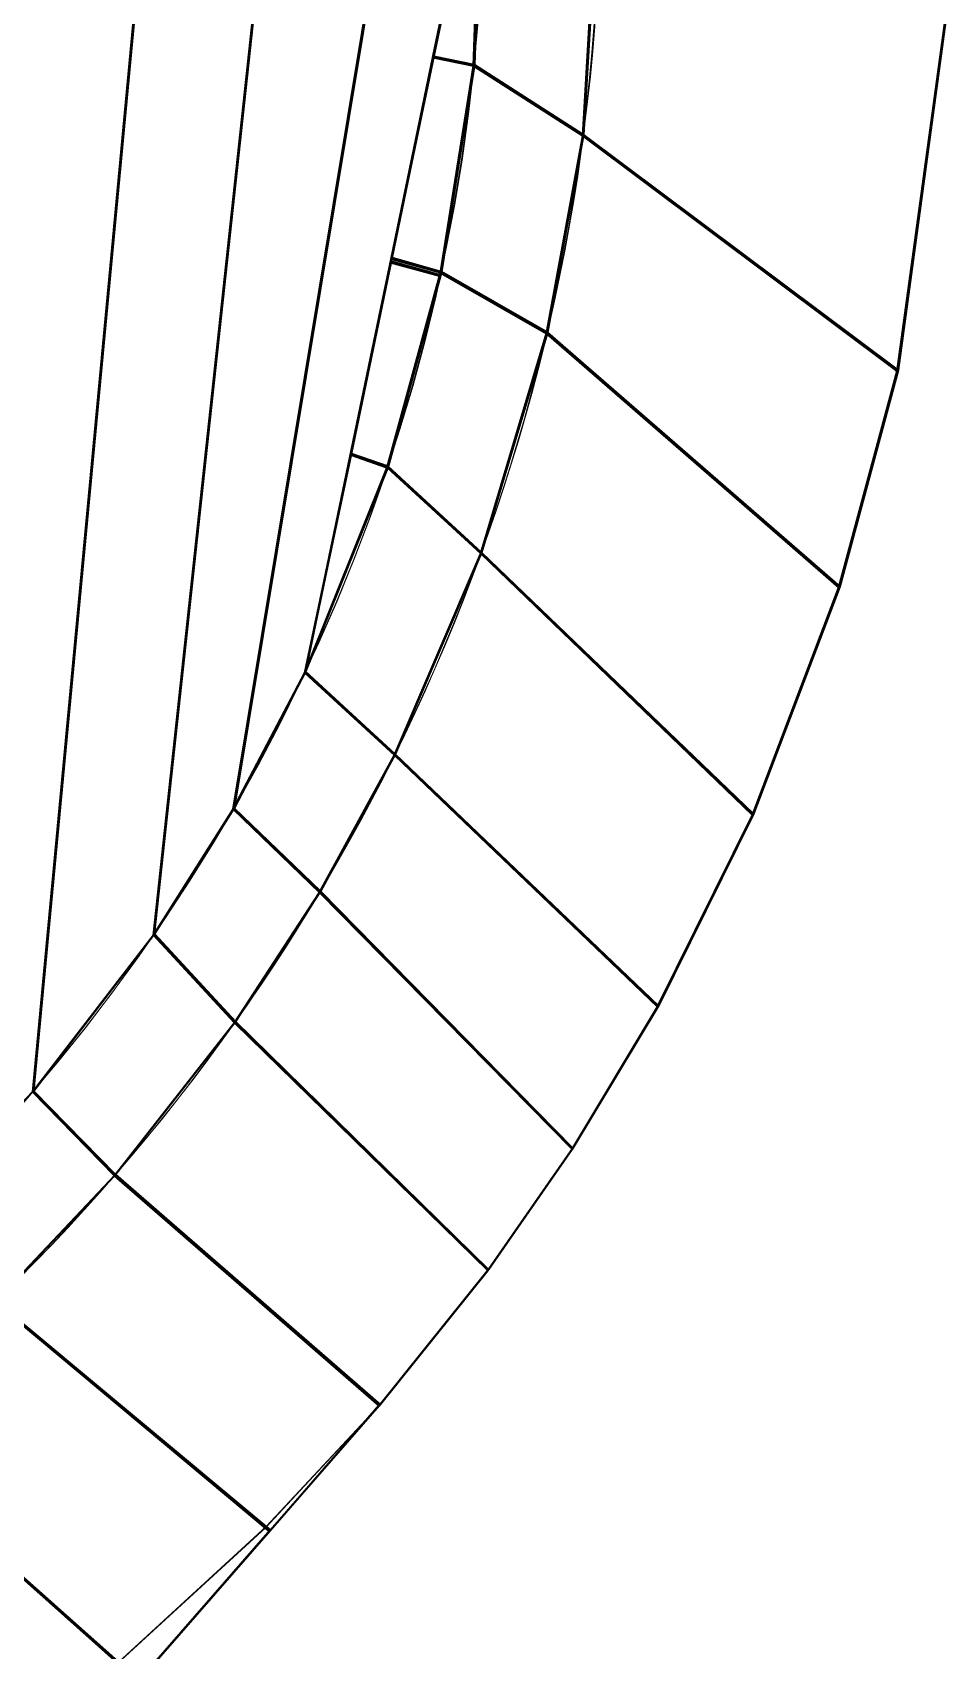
# Model space of a CAD drawing. Header units: millimetres. Extents: x 214.9 to 236.2, y -44.5 to -21.
# Drawn here: x 235.006 to 236.16, y -26.233 to -24.193 of the extents above; entities that cross this region are included whole.
import ezdxf

# ---------------------------------------------------------------- set-up
doc = ezdxf.new("R2010")
doc.units = ezdxf.units.MM
doc.header["$MEASUREMENT"] = 0
doc.layers.add('Camada 1', color=7, linetype='Continuous')
doc.layers.add('Layer1', color=10, linetype='Continuous', lineweight=35)

msp = doc.modelspace()

# ---------------------------------------------------------------- linework, layer by layer
for p, q in [((235.2608, -22.8193, 1.8017), (235.0061, -25.529, 1.8017)), ((235.2608, -22.8193, 2.2015), (235.0061, -25.529, 2.2015)), ((235.2619, -22.8179), (235.0073, -25.5276)), ((235.2619, -22.8179, 0.3998), (235.0073, -25.5276, 0.3998)), ((235.4001, -23.1035, 1.8017), (235.1587, -25.3312, 1.8017)), ((235.4001, -23.1035, 2.2015), (235.1587, -25.3312, 2.2015)), ((235.4012, -23.1021), (235.1598, -25.3297)), ((235.4012, -23.1021, 0.3998), (235.1598, -25.3297, 0.3998)), ((235.5304, -23.5394, 1.8017), (235.2591, -25.1726, 1.8017)), ((235.5304, -23.5394, 2.2015), (235.2591, -25.1726, 2.2015)), ((235.5316, -23.538), (235.2602, -25.1711)), ((235.5316, -23.538, 0.3998), (235.2602, -25.1711, 0.3998)), ((235.5733, -23.9258, 1.8017), (235.3493, -25.0006, 1.8017)), ((235.5733, -23.9258, 2.2015), (235.3493, -25.0006, 2.2015)), ((235.5745, -23.9244), (235.3504, -24.9991)), ((235.5745, -23.9244, 0.3998), (235.3504, -24.9991, 0.3998)), ((235.5733, -23.9258, 1.8017), (235.5621, -24.2354, 1.8017)), ((235.5733, -23.9258, 2.2017), (235.5621, -24.2354, 2.2017)), ((235.5745, -23.9244), (235.5633, -24.234)), ((235.5745, -23.9244, 0.4), (235.5633, -24.234, 0.4)), ((235.7212, -23.9631, 1.8017), (235.6999, -24.3236, 1.8017)), ((235.6999, -24.3236, 2.2017), (235.7212, -23.9631, 2.2017)), ((235.7212, -23.9631, 2.1817), (235.6999, -24.3236, 2.1817)), ((235.7224, -23.9617), (235.7011, -24.3222)), ((235.7011, -24.3222, 0.4), (235.7224, -23.9617, 0.4)), ((235.7224, -23.9617, 0.38), (235.7011, -24.3222, 0.38)), ((236.0966, -24.6204, 1.8017), (236.1591, -24.163, 1.8017)), ((236.1591, -24.163, 2.2017), (236.0966, -24.6204, 2.2017)), ((236.0977, -24.619), (236.1602, -24.1615)), ((236.1602, -24.1615, 0.4), (236.0977, -24.619, 0.4)), ((235.5621, -24.2354, 1.8017), (235.511, -24.2248, 1.8017)), ((235.5621, -24.2354, 2.2015), (235.511, -24.2248, 2.2015)), ((235.5633, -24.234), (235.5122, -24.2234)), ((235.5633, -24.234, 0.3998), (235.5122, -24.2234, 0.3998)), ((235.5207, -24.4964, 2.1817), (235.5621, -24.2354, 2.1817)), ((235.5621, -24.2354, 2.2017), (235.5207, -24.4964, 2.2017)), ((235.5621, -24.2354, 1.8017), (235.5216, -24.492, 1.8017)), ((235.5218, -24.495, 0.38), (235.5633, -24.234, 0.38)), ((235.5633, -24.234, 0.4), (235.5218, -24.495, 0.4)), ((235.5633, -24.234), (235.5228, -24.4906)), ((235.6999, -24.3236, 1.8017), (235.5621, -24.2354, 1.8017)), ((235.5621, -24.2354, 1.8017), (235.5621, -24.2354, 2.1817)), ((235.6999, -24.3236, 2.1817), (235.5621, -24.2354, 2.1817)), ((235.5621, -24.2354, 1.8017), (235.5621, -24.2354, 2.2017)), ((235.7011, -24.3222), (235.5633, -24.234)), ((235.5633, -24.234), (235.5633, -24.234, 0.38)), ((235.7011, -24.3222, 0.38), (235.5633, -24.234, 0.38)), ((235.5633, -24.234), (235.5633, -24.234, 0.4)), ((235.6999, -24.3236, 1.8017), (235.6542, -24.5728, 1.8017)), ((235.6542, -24.5728, 2.2017), (235.6999, -24.3236, 2.2017)), ((235.6999, -24.3236, 2.1817), (235.6542, -24.5728, 2.1817)), ((235.7011, -24.3222), (235.6554, -24.5714)), ((235.6554, -24.5714, 0.4), (235.7011, -24.3222, 0.4)), ((235.7011, -24.3222, 0.38), (235.6554, -24.5714, 0.38)), ((236.0966, -24.6204, 1.8017), (235.6999, -24.3236, 1.8017)), ((235.6999, -24.3236, 1.8017), (235.6999, -24.3236, 2.2017)), ((236.0966, -24.6204, 2.2017), (235.6999, -24.3236, 2.2017)), ((235.6999, -24.3236, 1.8017), (235.6999, -24.3236, 2.1817)), ((236.0977, -24.619), (235.7011, -24.3222)), ((235.7011, -24.3222), (235.7011, -24.3222, 0.4)), ((236.0977, -24.619, 0.4), (235.7011, -24.3222, 0.4)), ((235.7011, -24.3222), (235.7011, -24.3222, 0.38)), ((235.5207, -24.4964, 1.8017), (235.4581, -24.4788, 1.8017)), ((235.5207, -24.4964, 2.2015), (235.4581, -24.4788, 2.2015)), ((235.5218, -24.495), (235.4592, -24.4773)), ((235.5218, -24.495, 0.3998), (235.4592, -24.4773, 0.3998)), ((235.5216, -24.492, 1.8017), (235.4532, -24.7419, 1.8017)), ((235.4532, -24.7419, 2.1817), (235.5207, -24.4964, 2.1817)), ((235.4532, -24.7419, 2.2017), (235.5207, -24.4964, 2.2017)), ((235.5228, -24.4906), (235.4544, -24.7405)), ((235.4544, -24.7405, 0.38), (235.5218, -24.495, 0.38)), ((235.4544, -24.7405, 0.4), (235.5218, -24.495, 0.4)), ((235.6542, -24.5728, 1.8017), (235.5207, -24.4964, 1.8017)), ((235.5207, -24.4964, 1.8017), (235.5207, -24.4964, 2.1817)), ((235.6542, -24.5728, 2.1817), (235.5207, -24.4964, 2.1817)), ((235.5207, -24.4964, 1.8017), (235.5207, -24.4964, 2.2017)), ((235.6554, -24.5714), (235.5218, -24.495)), ((235.5218, -24.495), (235.5218, -24.495, 0.38)), ((235.6554, -24.5714, 0.38), (235.5218, -24.495, 0.38)), ((235.5218, -24.495), (235.5218, -24.495, 0.4)), ((235.6542, -24.5728, 1.8017), (235.5713, -24.8501, 1.8017)), ((235.5713, -24.8501, 2.2017), (235.6542, -24.5728, 2.2017)), ((235.6542, -24.5728, 2.1817), (235.5713, -24.8501, 2.1817)), ((235.6554, -24.5714), (235.5725, -24.8487)), ((235.5725, -24.8487, 0.4), (235.6554, -24.5714, 0.4)), ((235.6554, -24.5714, 0.38), (235.5725, -24.8487, 0.38)), ((236.0232, -24.8931, 1.8017), (235.6542, -24.5728, 1.8017)), ((235.6542, -24.5728, 1.8017), (235.6542, -24.5728, 2.2017)), ((236.0232, -24.8931, 2.2017), (235.6542, -24.5728, 2.2017)), ((235.6542, -24.5728, 1.8017), (235.6542, -24.5728, 2.1817)), ((236.0243, -24.8917), (235.6554, -24.5714)), ((235.6554, -24.5714), (235.6554, -24.5714, 0.4)), ((236.0243, -24.8917, 0.4), (235.6554, -24.5714, 0.4)), ((235.6554, -24.5714), (235.6554, -24.5714, 0.38)), ((236.0232, -24.8931, 1.8017), (236.0966, -24.6204, 1.8017)), ((236.0966, -24.6204, 2.2017), (236.0232, -24.8931, 2.2017)), ((236.0243, -24.8917), (236.0977, -24.619)), ((236.0977, -24.619, 0.4), (236.0243, -24.8917, 0.4)), ((236.0966, -24.6204, 1.8017), (236.0966, -24.6204, 2.2017)), ((236.0977, -24.619), (236.0977, -24.619, 0.4)), ((235.4532, -24.7419, 1.8017), (235.4066, -24.7257, 1.8017)), ((235.4544, -24.7405), (235.4077, -24.7242)), ((235.4532, -24.7419, 1.8017), (235.3493, -25.0006, 1.8017)), ((235.3493, -25.0006, 2.1817), (235.4532, -24.7419, 2.1817)), ((235.4532, -24.7419, 2.2017), (235.3493, -25.0006, 2.2017)), ((235.4544, -24.7405), (235.3504, -24.9991)), ((235.3504, -24.9991, 0.38), (235.4544, -24.7405, 0.38)), ((235.4544, -24.7405, 0.4), (235.3504, -24.9991, 0.4)), ((235.5713, -24.8501, 1.8017), (235.4532, -24.7419, 1.8017)), ((235.4532, -24.7419, 1.8017), (235.4532, -24.7419, 2.1817)), ((235.5713, -24.8501, 2.1817), (235.4532, -24.7419, 2.1817)), ((235.4532, -24.7419, 1.8017), (235.4532, -24.7419, 2.2017)), ((235.5725, -24.8487), (235.4544, -24.7405)), ((235.4544, -24.7405), (235.4544, -24.7405, 0.38)), ((235.5725, -24.8487, 0.38), (235.4544, -24.7405, 0.38)), ((235.4544, -24.7405), (235.4544, -24.7405, 0.4)), ((235.5713, -24.8501, 1.8017), (235.4625, -25.1045, 1.8017)), ((235.4625, -25.1045, 2.2017), (235.5713, -24.8501, 2.2017)), ((235.5713, -24.8501, 2.1817), (235.4625, -25.1045, 2.1817)), ((235.5725, -24.8487), (235.4636, -25.103)), ((235.4636, -25.103, 0.4), (235.5725, -24.8487, 0.4)), ((235.5725, -24.8487, 0.38), (235.4636, -25.103, 0.38)), ((235.9143, -25.1799, 1.8017), (235.5713, -24.8501, 1.8017)), ((235.5713, -24.8501, 1.8017), (235.5713, -24.8501, 2.2017)), ((235.9143, -25.1799, 2.2017), (235.5713, -24.8501, 2.2017)), ((235.5713, -24.8501, 1.8017), (235.5713, -24.8501, 2.1817)), ((235.9155, -25.1785), (235.5725, -24.8487)), ((235.5725, -24.8487), (235.5725, -24.8487, 0.4)), ((235.9155, -25.1785, 0.4), (235.5725, -24.8487, 0.4)), ((235.5725, -24.8487), (235.5725, -24.8487, 0.38)), ((235.9143, -25.1799, 1.8017), (236.0232, -24.8931, 1.8017)), ((236.0232, -24.8931, 2.2017), (235.9143, -25.1799, 2.2017)), ((235.9155, -25.1785), (236.0243, -24.8917)), ((236.0243, -24.8917, 0.4), (235.9155, -25.1785, 0.4)), ((236.0232, -24.8931, 1.8017), (236.0232, -24.8931, 2.2017)), ((236.0243, -24.8917), (236.0243, -24.8917, 0.4)), ((235.3493, -25.0006, 1.8017), (235.2591, -25.1726, 1.8017)), ((235.2591, -25.1726, 2.1817), (235.3493, -25.0006, 2.1817)), ((235.3493, -25.0006, 2.2017), (235.2591, -25.1726, 2.2017)), ((235.3504, -24.9991), (235.2602, -25.1711)), ((235.2602, -25.1711, 0.38), (235.3504, -24.9991, 0.38)), ((235.3504, -24.9991, 0.4), (235.2602, -25.1711, 0.4)), ((235.4625, -25.1045, 1.8017), (235.3493, -25.0006, 1.8017)), ((235.3493, -25.0006, 1.8017), (235.3493, -25.0006, 2.1817)), ((235.4625, -25.1045, 2.1817), (235.3493, -25.0006, 2.1817)), ((235.3493, -25.0006, 1.8017), (235.3493, -25.0006, 2.2017)), ((235.4636, -25.103), (235.3504, -24.9991)), ((235.3504, -24.9991), (235.3504, -24.9991, 0.38)), ((235.4636, -25.103, 0.38), (235.3504, -24.9991, 0.38)), ((235.3504, -24.9991), (235.3504, -24.9991, 0.4)), ((235.4625, -25.1045, 1.8017), (235.3681, -25.2774, 1.8017)), ((235.3681, -25.2774, 2.2017), (235.4625, -25.1045, 2.2017)), ((235.4625, -25.1045, 2.1817), (235.3681, -25.2774, 2.1817)), ((235.4636, -25.103), (235.3692, -25.276)), ((235.3692, -25.276, 0.4), (235.4636, -25.103, 0.4)), ((235.4636, -25.103, 0.38), (235.3692, -25.276, 0.38)), ((235.7944, -25.4218, 1.8017), (235.4625, -25.1045, 1.8017)), ((235.4625, -25.1045, 1.8017), (235.4625, -25.1045, 2.2017)), ((235.7944, -25.4218, 2.2017), (235.4625, -25.1045, 2.2017)), ((235.4625, -25.1045, 1.8017), (235.4625, -25.1045, 2.1817)), ((235.7956, -25.4204), (235.4636, -25.103)), ((235.4636, -25.103), (235.4636, -25.103, 0.4)), ((235.7956, -25.4204, 0.4), (235.4636, -25.103, 0.4)), ((235.4636, -25.103), (235.4636, -25.103, 0.38)), ((235.2591, -25.1726, 1.8017), (235.1587, -25.3312, 1.8017)), ((235.1587, -25.3312, 2.1817), (235.2591, -25.1726, 2.1817)), ((235.2591, -25.1726, 2.2017), (235.1587, -25.3312, 2.2017)), ((235.2602, -25.1711), (235.1598, -25.3297)), ((235.1598, -25.3297, 0.38), (235.2602, -25.1711, 0.38)), ((235.2602, -25.1711, 0.4), (235.1598, -25.3297, 0.4)), ((235.3681, -25.2774, 1.8017), (235.2591, -25.1726, 1.8017)), ((235.2591, -25.1726, 1.8017), (235.2591, -25.1726, 2.1817)), ((235.3681, -25.2774, 2.1817), (235.2591, -25.1726, 2.1817)), ((235.2591, -25.1726, 1.8017), (235.2591, -25.1726, 2.2017)), ((235.3692, -25.276), (235.2602, -25.1711)), ((235.2602, -25.1711), (235.2602, -25.1711, 0.38)), ((235.3692, -25.276, 0.38), (235.2602, -25.1711, 0.38)), ((235.2602, -25.1711), (235.2602, -25.1711, 0.4)), ((235.7944, -25.4218, 1.8017), (235.9143, -25.1799, 1.8017)), ((235.9143, -25.1799, 2.2017), (235.7944, -25.4218, 2.2017)), ((235.7956, -25.4204), (235.9155, -25.1785)), ((235.9155, -25.1785, 0.4), (235.7956, -25.4204, 0.4)), ((235.9143, -25.1799, 1.8017), (235.9143, -25.1799, 2.2017)), ((235.9155, -25.1785), (235.9155, -25.1785, 0.4)), ((235.3692, -25.276), (235.2621, -25.4403)), ((235.2621, -25.4403, 0.4), (235.3692, -25.276, 0.4)), ((235.3692, -25.276, 0.38), (235.2621, -25.4403, 0.38)), ((235.6876, -25.5999), (235.3692, -25.276)), ((235.3692, -25.276), (235.3692, -25.276, 0.4)), ((235.6876, -25.5999, 0.4), (235.3692, -25.276, 0.4)), ((235.3692, -25.276), (235.3692, -25.276, 0.38)), ((235.3681, -25.2774, 1.8017), (235.2609, -25.4417, 1.8017)), ((235.2609, -25.4417, 2.2017), (235.3681, -25.2774, 2.2017)), ((235.3681, -25.2774, 2.1817), (235.2609, -25.4417, 2.1817)), ((235.6865, -25.6013, 1.8017), (235.3681, -25.2774, 1.8017)), ((235.3681, -25.2774, 1.8017), (235.3681, -25.2774, 2.2017)), ((235.6865, -25.6013, 2.2017), (235.3681, -25.2774, 2.2017)), ((235.3681, -25.2774, 1.8017), (235.3681, -25.2774, 2.1817)), ((235.1587, -25.3312, 1.8017), (235.0061, -25.529, 1.8017)), ((235.0061, -25.529, 2.1817), (235.1587, -25.3312, 2.1817)), ((235.1587, -25.3312, 2.2017), (235.0061, -25.529, 2.2017)), ((235.1587, -25.3312, 2.2015), (235.0061, -25.529, 2.2015)), ((235.1598, -25.3297), (235.0073, -25.5276)), ((235.0073, -25.5276, 0.38), (235.1598, -25.3297, 0.38)), ((235.1598, -25.3297, 0.4), (235.0073, -25.5276, 0.4)), ((235.1598, -25.3297, 0.3998), (235.0073, -25.5276, 0.3998)), ((235.2609, -25.4417, 1.8017), (235.1587, -25.3312, 1.8017)), ((235.1587, -25.3312, 1.8017), (235.1587, -25.3312, 2.1817)), ((235.2609, -25.4417, 2.1817), (235.1587, -25.3312, 2.1817)), ((235.1587, -25.3312, 1.8017), (235.1587, -25.3312, 2.2017)), ((235.2621, -25.4403), (235.1598, -25.3297)), ((235.1598, -25.3297), (235.1598, -25.3297, 0.38)), ((235.2621, -25.4403, 0.38), (235.1598, -25.3297, 0.38)), ((235.1598, -25.3297), (235.1598, -25.3297, 0.4)), ((235.6865, -25.6013, 1.8017), (235.7944, -25.4218, 1.8017)), ((235.7944, -25.4218, 2.2017), (235.6865, -25.6013, 2.2017)), ((235.6876, -25.5999), (235.7956, -25.4204)), ((235.7956, -25.4204, 0.4), (235.6876, -25.5999, 0.4)), ((235.7944, -25.4218, 1.8017), (235.7944, -25.4218, 2.2017)), ((235.7956, -25.4204), (235.7956, -25.4204, 0.4)), ((235.1094, -25.6346, 2.2017), (235.2609, -25.4417, 2.2017)), ((235.2609, -25.4417, 1.8017), (235.1094, -25.6346, 1.8017)), ((235.2609, -25.4417, 2.1817), (235.1094, -25.6346, 2.1817)), ((235.1105, -25.6332, 0.4), (235.2621, -25.4403, 0.4)), ((235.2621, -25.4403), (235.1105, -25.6332)), ((235.2621, -25.4403, 0.38), (235.1105, -25.6332, 0.38)), ((235.5801, -25.7542, 1.8017), (235.2609, -25.4417, 1.8017)), ((235.2609, -25.4417, 1.8017), (235.2609, -25.4417, 2.2017)), ((235.5801, -25.7542, 2.2017), (235.2609, -25.4417, 2.2017)), ((235.2609, -25.4417, 1.8017), (235.2609, -25.4417, 2.1817)), ((235.5812, -25.7528), (235.2621, -25.4403)), ((235.2621, -25.4403), (235.2621, -25.4403, 0.4)), ((235.5812, -25.7528, 0.4), (235.2621, -25.4403, 0.4)), ((235.2621, -25.4403), (235.2621, -25.4403, 0.38)), ((235.0061, -25.529, 1.8017), (234.8505, -25.6936, 1.8017)), ((234.8505, -25.6936, 2.2017), (235.0061, -25.529, 2.2017)), ((235.0073, -25.5276), (234.8517, -25.6922)), ((234.8517, -25.6922, 0.4), (235.0073, -25.5276, 0.4)), ((234.8517, -25.6922, 0.38), (235.0065, -25.5286, 0.38)), ((235.1094, -25.6346, 1.8017), (235.0061, -25.529, 1.8017)), ((235.0061, -25.529, 1.8017), (235.0061, -25.529, 2.1817)), ((235.1094, -25.6346, 2.1817), (235.0061, -25.529, 2.1817)), ((235.0061, -25.529, 1.8017), (235.0061, -25.529, 2.2017)), ((235.1105, -25.6332), (235.0073, -25.5276)), ((235.0073, -25.5276), (235.0073, -25.5276, 0.38)), ((235.1105, -25.6332, 0.38), (235.0073, -25.5276, 0.38)), ((235.0073, -25.5276), (235.0073, -25.5276, 0.4)), ((235.5801, -25.7542, 1.8017), (235.6865, -25.6013, 1.8017)), ((235.6865, -25.6013, 2.2017), (235.5801, -25.7542, 2.2017)), ((235.5812, -25.7528), (235.6876, -25.5999)), ((235.6876, -25.5999, 0.4), (235.5812, -25.7528, 0.4)), ((235.6865, -25.6013, 1.8017), (235.6865, -25.6013, 2.2017)), ((235.6876, -25.5999), (235.6876, -25.5999, 0.4)), ((235.1094, -25.6346, 1.8017), (234.9583, -25.7941, 1.8017)), ((235.1094, -25.6346, 2.2017), (234.9583, -25.7941, 2.2017)), ((235.1094, -25.6346, 2.1817), (234.9583, -25.7941, 2.1817)), ((235.1105, -25.6332), (234.9595, -25.7926)), ((235.1105, -25.6332, 0.4), (234.9595, -25.7926, 0.4)), ((235.1105, -25.6332, 0.38), (234.9595, -25.7926, 0.38)), ((235.4432, -25.9243, 1.8023), (235.1094, -25.6346, 1.8017)), ((235.1094, -25.6346, 1.8017), (235.1094, -25.6346, 2.2017)), ((235.4432, -25.9243, 2.2017), (235.1094, -25.6346, 2.2017)), ((235.1094, -25.6346, 1.8017), (235.1094, -25.6346, 2.1817)), ((235.4443, -25.9228, 0.0006), (235.1105, -25.6332)), ((235.1105, -25.6332), (235.1105, -25.6332, 0.4)), ((235.4443, -25.9228, 0.4), (235.1105, -25.6332, 0.4)), ((235.1105, -25.6332), (235.1105, -25.6332, 0.38)), ((235.4432, -25.9243, 1.803), (235.5801, -25.7542, 1.8017)), ((235.5801, -25.7542, 2.2017), (235.4432, -25.9243, 2.2017)), ((235.4443, -25.9228, 0.0013), (235.5812, -25.7528)), ((235.5812, -25.7528, 0.4), (235.4443, -25.9228, 0.4)), ((235.5801, -25.7542, 1.8017), (235.5801, -25.7542, 2.2017)), ((235.5812, -25.7528), (235.5812, -25.7528, 0.4)), ((235.2997, -26.0783, 1.8017), (234.9583, -25.7941, 1.8017)), ((234.9583, -25.7941, 2.2017), (235.2997, -26.0783, 2.2017)), ((235.3009, -26.0768), (234.9595, -25.7926)), ((234.9595, -25.7926, 0.4), (235.3009, -26.0768, 0.4)), ((235.4432, -25.9243, 1.8017), (233.7894, -27.8171, 1.8017)), ((235.4443, -25.9228), (233.7906, -27.8157)), ((235.4432, -25.9243, 1.8017), (235.2997, -26.0783, 1.8017)), ((235.2997, -26.0783, 2.2017), (235.4432, -25.9243, 2.2017)), ((235.4443, -25.9228), (235.3009, -26.0768)), ((235.3009, -26.0768, 0.4), (235.4443, -25.9228, 0.4)), ((235.3048, -26.0827, 2.2017), (235.4432, -25.9243, 2.2017)), ((235.3059, -26.0813, 0.4), (235.4443, -25.9228, 0.4)), ((235.4432, -25.9243, 1.8017), (235.4432, -25.9243, 2.2017)), ((235.4443, -25.9228), (235.4443, -25.9228, 0.4)), ((233.7894, -27.8171, 1.8017), (235.434, -25.9352, 1.8017)), ((233.7906, -27.8157), (235.4352, -25.9338)), ((235.1132, -26.2494, 1.8017), (234.7791, -25.9517, 1.8017)), ((235.1132, -26.2494, 2.2017), (234.7791, -25.9517, 2.2017)), ((235.1143, -26.248), (234.7802, -25.9503)), ((235.1143, -26.248, 0.4), (234.7802, -25.9503, 0.4)), ((235.2997, -26.0783, 1.8017), (235.1132, -26.2494, 1.8017)), ((235.1132, -26.2494, 2.2017), (235.2997, -26.0783, 2.2017)), ((235.3009, -26.0768), (235.1143, -26.248)), ((235.1143, -26.248, 0.4), (235.3009, -26.0768, 0.4)), ((235.3048, -26.0827, 1.8017), (235.1392, -26.2721, 1.8017)), ((235.3048, -26.0827, 2.2017), (235.1392, -26.2721, 2.2017)), ((235.3059, -26.0813), (235.1404, -26.2707)), ((235.3059, -26.0813, 0.4), (235.1404, -26.2707, 0.4)), ((235.2997, -26.0783, 1.8017), (235.2997, -26.0783, 2.2017)), ((235.2997, -26.0783, 1.8017), (235.3048, -26.0827, 1.8017)), ((235.2997, -26.0783, 2.2017), (235.3048, -26.0827, 2.2017)), ((235.3009, -26.0768), (235.3009, -26.0768, 0.4)), ((235.3009, -26.0768), (235.3059, -26.0813)), ((235.3009, -26.0768, 0.4), (235.3059, -26.0813, 0.4)), ((235.3048, -26.0827, 1.8017), (235.3048, -26.0827, 2.2017)), ((235.3059, -26.0813), (235.3059, -26.0813, 0.4))]:
    msp.add_line(p, q)
at = {"layer": 'Camada 1', "color": 250, "lineweight": 18}
for points in [[(235.7214, -23.9943, 1.8017), (235.7214, -22.6118, 1.8017), (234.5999, -21.4903, 1.8017), (233.2174, -21.4903, 1.8017), (233.2174, -21.4903, 1.8017), (231.8341, -21.4903, 1.8017), (230.7134, -22.6118, 1.8017), (230.7134, -23.9943, 1.8017), (230.7134, -23.9943, 1.8017), (230.7134, -25.3776, 1.8017), (231.8341, -26.4983, 1.8017), (233.2174, -26.4983, 1.8017), (233.2174, -26.4983, 1.8017), (234.5999, -26.4983, 1.8017), (235.7214, -25.3776, 1.8017), (235.7214, -23.9943, 1.8017)], [(235.7225, -23.9929), (235.7225, -22.6104), (234.601, -21.4889), (233.2185, -21.4889), (233.2185, -21.4889), (231.8352, -21.4889), (230.7145, -22.6104), (230.7145, -23.9929), (230.7145, -23.9929), (230.7145, -25.3762), (231.8352, -26.4969), (233.2185, -26.4969), (233.2185, -26.4969), (234.601, -26.4969), (235.7225, -25.3762), (235.7225, -23.9929)], [(235.5743, -23.9943, 1.8017), (235.5743, -22.6929, 1.8017), (234.5188, -21.6378, 1.8017), (233.2174, -21.6378, 1.8017), (233.2174, -21.6378, 1.8017), (231.9156, -21.6378, 1.8017), (230.8608, -22.6929, 1.8017), (230.8608, -23.9943, 1.8017), (230.8608, -23.9943, 1.8017), (230.8608, -25.2961, 1.8017), (231.9156, -26.3512, 1.8017), (233.2174, -26.3512, 1.8017), (233.2174, -26.3512, 1.8017), (234.5188, -26.3512, 1.8017), (235.5743, -25.2961, 1.8017), (235.5743, -23.9943, 1.8017)], [(235.5754, -23.9929), (235.5754, -22.6915), (234.5199, -21.6364), (233.2185, -21.6364), (233.2185, -21.6364), (231.9167, -21.6364), (230.8619, -22.6915), (230.8619, -23.9929), (230.8619, -23.9929), (230.8619, -25.2947), (231.9167, -26.3498), (233.2185, -26.3498), (233.2185, -26.3498), (234.5199, -26.3498), (235.5754, -25.2947), (235.5754, -23.9929)]]:
    msp.add_open_spline(points, degree=3, knots=[0, 0, 0, 0, 0.2, 0.2, 0.2, 0.2, 0.4, 0.4, 0.4, 0.4, 0.6, 0.6, 0.6, 0.6, 1, 1, 1, 1], dxfattribs=at)
at = {"layer": 'Layer1'}
for points in [[(234.9874, -22.4383, 1.8017), (235.2608, -22.8193, 1.8017), (235.0061, -25.529, 1.8017), (234.8505, -25.6936, 1.8017)], [(234.9874, -22.4383, 2.2015), (235.2608, -22.8193, 2.2015), (235.0061, -25.529, 2.2015), (234.8505, -25.6936, 2.2015)], [(234.9885, -22.4369), (235.2619, -22.8179), (235.0073, -25.5276), (234.8517, -25.6922)], [(234.9885, -22.4369, 0.3998), (235.2619, -22.8179, 0.3998), (235.0073, -25.5276, 0.3998), (234.8517, -25.6922, 0.3998)], [(235.4001, -23.1035, 1.8017), (235.5304, -23.5394, 1.8017), (235.2591, -25.1726, 1.8017), (235.1587, -25.3312, 1.8017)], [(235.4001, -23.1035, 2.2015), (235.5304, -23.5394, 2.2015), (235.2591, -25.1726, 2.2015), (235.1587, -25.3312, 2.2015)], [(235.4012, -23.1021), (235.5316, -23.538), (235.2602, -25.1711), (235.1598, -25.3297)], [(235.4012, -23.1021, 0.3998), (235.5316, -23.538, 0.3998), (235.2602, -25.1711, 0.3998), (235.1598, -25.3297, 0.3998)], [(235.5304, -23.5394, 1.8017), (235.5733, -23.9258, 1.8017), (235.3493, -25.0006, 1.8017), (235.2591, -25.1726, 1.8017)], [(235.5304, -23.5394, 2.2015), (235.5733, -23.9258, 2.2015), (235.3493, -25.0006, 2.2015), (235.2591, -25.1726, 2.2015)], [(235.5316, -23.538), (235.5745, -23.9244), (235.3504, -24.9991), (235.2602, -25.1711)], [(235.5316, -23.538, 0.3998), (235.5745, -23.9244, 0.3998), (235.3504, -24.9991, 0.3998), (235.2602, -25.1711, 0.3998)], [(235.5733, -23.9258, 1.8017), (235.5621, -24.2354, 1.8017), (235.511, -24.2248, 1.8017), (235.5733, -23.9258, 1.8017)], [(235.5733, -23.9258, 2.2015), (235.5621, -24.2354, 2.2015), (235.511, -24.2248, 2.2015), (235.5733, -23.9258, 2.2015)], [(235.5745, -23.9244), (235.5633, -24.234), (235.5122, -24.2234), (235.5745, -23.9244)], [(235.5745, -23.9244, 0.3998), (235.5633, -24.234, 0.3998), (235.5122, -24.2234, 0.3998), (235.5745, -23.9244, 0.3998)], [(235.5621, -24.2354, 2.1817), (235.5733, -23.9258, 2.1817), (235.7212, -23.9631, 2.1817), (235.6999, -24.3236, 2.1817)], [(235.5621, -24.2354, 2.1817), (235.5621, -24.2354, 2.2017), (235.5733, -23.9258, 2.2017), (235.5733, -23.9258, 2.1817)], [(235.5633, -24.234, 0.38), (235.5745, -23.9244, 0.38), (235.7224, -23.9617, 0.38), (235.7011, -24.3222, 0.38)], [(235.5633, -24.234, 0.38), (235.5633, -24.234, 0.4), (235.5745, -23.9244, 0.4), (235.5745, -23.9244, 0.38)], [(235.7212, -23.9631, 2.1817), (235.7212, -23.9631, 2.2017), (235.6999, -24.3236, 2.2017), (235.6999, -24.3236, 2.1817)], [(235.7212, -23.9631, 2.2017), (236.1591, -24.163, 2.2017), (236.0966, -24.6204, 2.2017), (235.6999, -24.3236, 2.2017)], [(235.7224, -23.9617, 0.38), (235.7224, -23.9617, 0.4), (235.7011, -24.3222, 0.4), (235.7011, -24.3222, 0.38)], [(235.7224, -23.9617, 0.4), (236.1602, -24.1615, 0.4), (236.0977, -24.619, 0.4), (235.7011, -24.3222, 0.4)], [(236.0966, -24.6204, 1.8017), (236.0966, -24.6204, 2.2017), (236.1591, -24.163, 2.2017), (236.1591, -24.163, 1.8017)], [(236.0977, -24.619), (236.0977, -24.619, 0.4), (236.1602, -24.1615, 0.4), (236.1602, -24.1615)], [(235.511, -24.2248, 1.8017), (235.5621, -24.2354, 1.8017), (235.5205, -24.4963, 1.8017), (235.4583, -24.4789, 1.8017)], [(235.511, -24.2248, 2.2015), (235.5621, -24.2354, 2.2015), (235.5205, -24.4963, 2.2015), (235.4583, -24.4789, 2.2015)], [(235.5122, -24.2234), (235.5633, -24.234), (235.5216, -24.4949), (235.4595, -24.4774)], [(235.5122, -24.2234, 0.3998), (235.5633, -24.234, 0.3998), (235.5216, -24.4949, 0.3998), (235.4595, -24.4774, 0.3998)], [(235.5207, -24.4964, 2.1817), (235.5621, -24.2354, 2.1817), (235.6999, -24.3236, 2.1817), (235.6542, -24.5728, 2.1817)], [(235.5207, -24.4964, 2.1817), (235.5207, -24.4964, 2.2017), (235.5621, -24.2354, 2.2017), (235.5621, -24.2354, 2.1817)], [(235.5218, -24.495, 0.38), (235.5633, -24.234, 0.38), (235.7011, -24.3222, 0.38), (235.6554, -24.5714, 0.38)], [(235.5218, -24.495, 0.38), (235.5218, -24.495, 0.4), (235.5633, -24.234, 0.4), (235.5633, -24.234, 0.38)], [(235.6542, -24.5728, 2.1817), (235.6999, -24.3236, 2.1817), (235.6999, -24.3236, 2.2017), (235.6542, -24.5728, 2.2017)], [(235.6542, -24.5728, 2.2017), (235.6999, -24.3236, 2.2017), (236.0966, -24.6204, 2.2017), (236.0232, -24.8931, 2.2017)], [(235.6554, -24.5714, 0.38), (235.7011, -24.3222, 0.38), (235.7011, -24.3222, 0.4), (235.6554, -24.5714, 0.4)], [(235.6554, -24.5714, 0.4), (235.7011, -24.3222, 0.4), (236.0977, -24.619, 0.4), (236.0243, -24.8917, 0.4)], [(235.4575, -24.4832, 1.8017), (235.5194, -24.5001, 1.8017), (235.4532, -24.7419, 1.8017), (235.4074, -24.7259, 1.8017)], [(235.4575, -24.4832, 2.2015), (235.5194, -24.5001, 2.2015), (235.4532, -24.7419, 2.2015), (235.4074, -24.7259, 2.2015)], [(235.4586, -24.4818), (235.5206, -24.4987), (235.4544, -24.7405), (235.4085, -24.7245)], [(235.4586, -24.4818, 0.3998), (235.5206, -24.4987, 0.3998), (235.4544, -24.7405, 0.3998), (235.4085, -24.7245, 0.3998)], [(235.4532, -24.7419, 2.1817), (235.5207, -24.4964, 2.1817), (235.6542, -24.5728, 2.1817), (235.5713, -24.8501, 2.1817)], [(235.4532, -24.7419, 2.1817), (235.4532, -24.7419, 2.2017), (235.5207, -24.4964, 2.2017), (235.5207, -24.4964, 2.1817)], [(235.4544, -24.7405, 0.38), (235.5218, -24.495, 0.38), (235.6554, -24.5714, 0.38), (235.5725, -24.8487, 0.38)], [(235.4544, -24.7405, 0.38), (235.4544, -24.7405, 0.4), (235.5218, -24.495, 0.4), (235.5218, -24.495, 0.38)], [(235.5713, -24.8501, 2.1817), (235.6542, -24.5728, 2.1817), (235.6542, -24.5728, 2.2017), (235.5713, -24.8501, 2.2017)], [(235.5713, -24.8501, 2.2017), (235.6542, -24.5728, 2.2017), (236.0232, -24.8931, 2.2017), (235.9143, -25.1799, 2.2017)], [(235.5725, -24.8487, 0.38), (235.6554, -24.5714, 0.38), (235.6554, -24.5714, 0.4), (235.5725, -24.8487, 0.4)], [(235.5725, -24.8487, 0.4), (235.6554, -24.5714, 0.4), (236.0243, -24.8917, 0.4), (235.9155, -25.1785, 0.4)], [(236.0232, -24.8931, 1.8017), (236.0232, -24.8931, 2.2017), (236.0966, -24.6204, 2.2017), (236.0966, -24.6204, 1.8017)], [(236.0243, -24.8917), (236.0243, -24.8917, 0.4), (236.0977, -24.619, 0.4), (236.0977, -24.619)], [(235.4074, -24.7259, 1.8017), (235.4531, -24.7419, 1.8017), (235.3493, -25.0006, 1.8017), (235.4074, -24.7259, 1.8017)], [(235.4074, -24.7259, 2.2015), (235.4531, -24.7419, 2.2015), (235.3493, -25.0006, 2.2015), (235.4074, -24.7259, 2.2015)], [(235.4085, -24.7245), (235.4543, -24.7405), (235.3504, -24.9991), (235.4085, -24.7245)], [(235.4085, -24.7245, 0.3998), (235.4543, -24.7405, 0.3998), (235.3504, -24.9991, 0.3998), (235.4085, -24.7245, 0.3998)], [(235.4532, -24.7419, 2.1817), (235.5713, -24.8501, 2.1817), (235.4625, -25.1045, 2.1817), (235.3493, -25.0006, 2.1817)], [(235.3493, -25.0006, 2.1817), (235.3493, -25.0006, 2.2017), (235.4532, -24.7419, 2.2017), (235.4532, -24.7419, 2.1817)], [(235.4544, -24.7405, 0.38), (235.5725, -24.8487, 0.38), (235.4636, -25.103, 0.38), (235.3504, -24.9991, 0.38)], [(235.3504, -24.9991, 0.38), (235.3504, -24.9991, 0.4), (235.4544, -24.7405, 0.4), (235.4544, -24.7405, 0.38)], [(235.5713, -24.8501, 2.1817), (235.5713, -24.8501, 2.2017), (235.4625, -25.1045, 2.2017), (235.4625, -25.1045, 2.1817)], [(235.4625, -25.1045, 2.2017), (235.5713, -24.8501, 2.2017), (235.9143, -25.1799, 2.2017), (235.7944, -25.4218, 2.2017)], [(235.5725, -24.8487, 0.38), (235.5725, -24.8487, 0.4), (235.4636, -25.103, 0.4), (235.4636, -25.103, 0.38)], [(235.4636, -25.103, 0.4), (235.5725, -24.8487, 0.4), (235.9155, -25.1785, 0.4), (235.7956, -25.4204, 0.4)], [(235.9143, -25.1799, 1.8017), (235.9143, -25.1799, 2.2017), (236.0232, -24.8931, 2.2017), (236.0232, -24.8931, 1.8017)], [(235.9155, -25.1785), (235.9155, -25.1785, 0.4), (236.0243, -24.8917, 0.4), (236.0243, -24.8917)], [(235.2591, -25.1726, 2.1817), (235.3493, -25.0006, 2.1817), (235.4625, -25.1045, 2.1817), (235.3681, -25.2774, 2.1817)], [(235.2591, -25.1726, 2.1817), (235.2591, -25.1726, 2.2017), (235.3493, -25.0006, 2.2017), (235.3493, -25.0006, 2.1817)], [(235.2602, -25.1711, 0.38), (235.3504, -24.9991, 0.38), (235.4636, -25.103, 0.38), (235.3692, -25.276, 0.38)], [(235.2602, -25.1711, 0.38), (235.2602, -25.1711, 0.4), (235.3504, -24.9991, 0.4), (235.3504, -24.9991, 0.38)], [(235.3681, -25.2774, 2.1817), (235.4625, -25.1045, 2.1817), (235.4625, -25.1045, 2.2017), (235.3681, -25.2774, 2.2017)], [(235.3681, -25.2774, 2.2017), (235.4625, -25.1045, 2.2017), (235.7944, -25.4218, 2.2017), (235.6865, -25.6013, 2.2017)], [(235.3692, -25.276, 0.38), (235.4636, -25.103, 0.38), (235.4636, -25.103, 0.4), (235.3692, -25.276, 0.4)], [(235.3692, -25.276, 0.4), (235.4636, -25.103, 0.4), (235.7956, -25.4204, 0.4), (235.6876, -25.5999, 0.4)], [(235.1587, -25.3312, 2.1817), (235.2591, -25.1726, 2.1817), (235.3681, -25.2774, 2.1817), (235.2609, -25.4417, 2.1817)], [(235.1587, -25.3312, 2.1817), (235.1587, -25.3312, 2.2017), (235.2591, -25.1726, 2.2017), (235.2591, -25.1726, 2.1817)], [(235.1598, -25.3297, 0.38), (235.2602, -25.1711, 0.38), (235.3692, -25.276, 0.38), (235.2621, -25.4403, 0.38)], [(235.1598, -25.3297, 0.38), (235.1598, -25.3297, 0.4), (235.2602, -25.1711, 0.4), (235.2602, -25.1711, 0.38)], [(235.7944, -25.4218, 1.8017), (235.7944, -25.4218, 2.2017), (235.9143, -25.1799, 2.2017), (235.9143, -25.1799, 1.8017)], [(235.7956, -25.4204), (235.7956, -25.4204, 0.4), (235.9155, -25.1785, 0.4), (235.9155, -25.1785)], [(235.3692, -25.276, 0.38), (235.3692, -25.276, 0.4), (235.2621, -25.4403, 0.4), (235.2621, -25.4403, 0.38)], [(235.2621, -25.4403, 0.4), (235.3692, -25.276, 0.4), (235.6876, -25.5999, 0.4), (235.5812, -25.7528, 0.4)], [(235.3681, -25.2774, 2.1817), (235.3681, -25.2774, 2.2017), (235.2609, -25.4417, 2.2017), (235.2609, -25.4417, 2.1817)], [(235.2609, -25.4417, 2.2017), (235.3681, -25.2774, 2.2017), (235.6865, -25.6013, 2.2017), (235.5801, -25.7542, 2.2017)], [(235.0063, -25.5291, 2.1817), (235.0061, -25.529, 2.2017), (235.1587, -25.3312, 2.2017), (235.1587, -25.3312, 2.1817)], [(235.0063, -25.5291, 2.1817), (235.1587, -25.3312, 2.1817), (235.2609, -25.4417, 2.1817), (235.1094, -25.6346, 2.1817)], [(235.0074, -25.5277, 0.38), (235.0073, -25.5276, 0.4), (235.1598, -25.3297, 0.4), (235.1598, -25.3297, 0.38)], [(235.0074, -25.5277, 0.38), (235.1598, -25.3297, 0.38), (235.2621, -25.4403, 0.38), (235.1105, -25.6332, 0.38)], [(235.6865, -25.6013, 1.8017), (235.6865, -25.6013, 2.2017), (235.7944, -25.4218, 2.2017), (235.7944, -25.4218, 1.8017)], [(235.6876, -25.5999), (235.6876, -25.5999, 0.4), (235.7956, -25.4204, 0.4), (235.7956, -25.4204)], [(235.1094, -25.6346, 2.1817), (235.2609, -25.4417, 2.1817), (235.2609, -25.4417, 2.2017), (235.1094, -25.6346, 2.2017)], [(235.1094, -25.6346, 2.2017), (235.2609, -25.4417, 2.2017), (235.5801, -25.7542, 2.2019), (235.4434, -25.9245, 2.2017)], [(235.1105, -25.6332, 0.38), (235.2621, -25.4403, 0.38), (235.2621, -25.4403, 0.4), (235.1105, -25.6332, 0.4)], [(235.1105, -25.6332, 0.4), (235.2621, -25.4403, 0.4), (235.5812, -25.7528, 0.4003), (235.4446, -25.9231, 0.4)], [(234.8505, -25.6936, 2.1817), (235.0061, -25.529, 2.1817), (235.1094, -25.6346, 2.1817), (234.9583, -25.7941, 2.1817)], [(234.8505, -25.6936, 2.1817), (234.8505, -25.6936, 2.2017), (235.0061, -25.529, 2.2017), (235.0061, -25.529, 2.1817)], [(234.8517, -25.6922, 0.38), (235.0073, -25.5276, 0.38), (235.1105, -25.6332, 0.38), (234.9595, -25.7926, 0.38)], [(234.8517, -25.6922, 0.38), (234.8517, -25.6922, 0.4), (235.0073, -25.5276, 0.4), (235.0073, -25.5276, 0.38)], [(235.5802, -25.7544, 1.802), (235.5801, -25.7542, 2.2017), (235.6865, -25.6013, 2.2017), (235.6865, -25.6013, 1.8017)], [(235.5814, -25.7529, 0.0003), (235.5812, -25.7528, 0.4), (235.6876, -25.5999, 0.4), (235.6876, -25.5999)], [(235.1094, -25.6346, 2.1817), (235.1094, -25.6346, 2.2017), (234.9583, -25.7941, 2.2017), (234.9583, -25.7941, 2.1817)], [(235.1094, -25.6346, 2.2017), (235.4434, -25.9245, 2.2017), (235.305, -26.0829, 2.2017), (234.9583, -25.7941, 2.2017)], [(235.1105, -25.6332, 0.38), (235.1105, -25.6332, 0.4), (234.9595, -25.7926, 0.4), (234.9595, -25.7926, 0.38)], [(235.1105, -25.6332, 0.4), (235.4446, -25.923, 0.4), (235.3062, -26.0815, 0.4), (234.9595, -25.7926, 0.4)], [(235.4434, -25.9245, 1.8033), (235.4434, -25.9245, 2.2017), (235.5801, -25.7542, 2.2017), (235.5802, -25.7544, 1.8017)], [(235.4446, -25.923, 0.0016), (235.4446, -25.923, 0.4), (235.5812, -25.7528, 0.4), (235.5814, -25.7529)], [(234.9583, -25.7941, 2.2017), (235.305, -26.0828, 2.2017), (235.1394, -26.2723, 2.2017), (234.7791, -25.9517, 2.2017)], [(234.9595, -25.7926, 0.4), (235.3061, -26.0814, 0.4001), (235.1406, -26.2709, 0.4), (234.7802, -25.9503, 0.4)], [(235.305, -26.0829, 1.8017), (235.305, -26.0828, 2.2017), (235.4428, -25.924, 2.2017), (235.4434, -25.9245, 1.8017)], [(235.3061, -26.0814), (235.3061, -26.0814, 0.4), (235.444, -25.9225, 0.4), (235.4446, -25.923)], [(234.7791, -25.9517, 2.2017), (235.1392, -26.2721, 2.2017), (235.0069, -26.4288, 2.2017), (234.5981, -26.0835, 2.2017)], [(234.7802, -25.9503, 0.4), (235.1404, -26.2707, 0.4), (235.0081, -26.4274, 0.4), (234.5993, -26.0821, 0.4)], [(233.7896, -27.8173, 1.8017), (233.7903, -27.8165, 2.2017), (235.305, -26.0828, 2.2017), (235.3048, -26.0827, 1.8017)], [(233.7908, -27.8159), (233.7914, -27.8151, 0.4), (235.3061, -26.0814, 0.4), (235.3059, -26.0813)]]:
    msp.add_3dface(points, dxfattribs=at)

doc.saveas('drawing.dxf')
